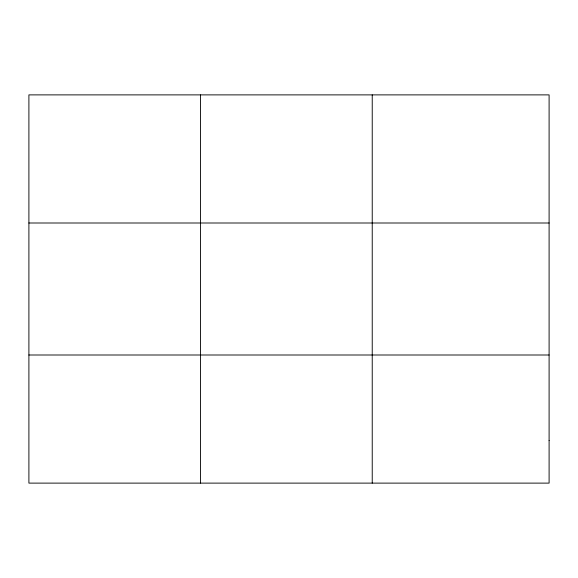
<?xml version="1.0" encoding="UTF-8"?>
<svg xmlns="http://www.w3.org/2000/svg" width="578" height="578" viewBox="0 0 578 578"><rect width="100%" height="100%" fill="white"/><g stroke="black" fill="none" stroke-linecap="round" stroke-linejoin="round"><path stroke-width="0.87" d="M200.566 94.886L200.566 483.114M372.232 94.886L372.232 483.114M28.9 223L549.1 223M28.9 355L549.1 355M549.1 440.414L549.1 483.114L28.9 483.114L28.9 94.886L549.1 94.886L549.1 440.414"/></g></svg>
